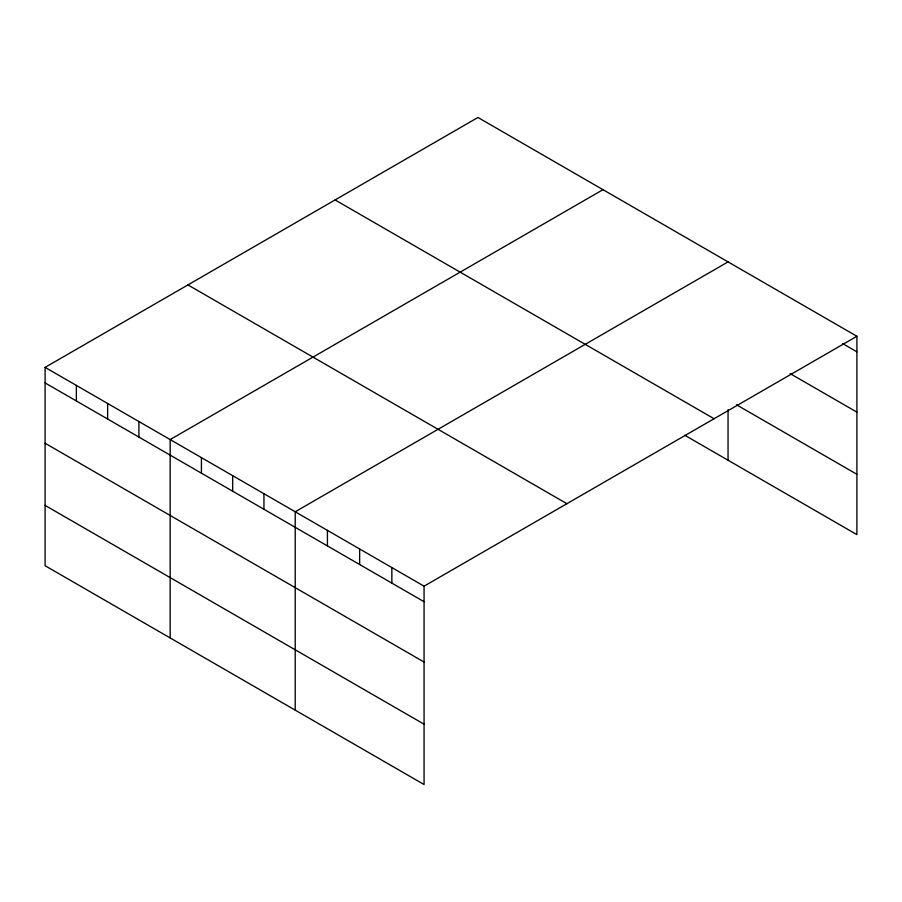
<?xml version="1.0" encoding="UTF-8"?>
<svg xmlns="http://www.w3.org/2000/svg" width="902" height="902" viewBox="0 0 902 902"><rect width="100%" height="100%" fill="white"/><g stroke="black" fill="none" stroke-linecap="round" stroke-linejoin="round"><path stroke-width="1.35" d="M856.9 336.277L477.936 117.474L45.1 367.373L45.1 565.723L424.064 784.526L424.064 586.165L856.9 336.277L856.9 534.627L684.765 435.249M602.987 189.679L170.162 439.578L170.162 637.928M728.049 261.884L295.213 511.772L295.213 710.133M842.581 343.549L856.9 351.814M790.084 373.575L856.9 412.146M736.404 404.727L856.9 474.305M335.093 199.94L714.068 418.731M187.932 284.908L566.907 503.699M45.1 367.373L424.064 586.165M45.1 382.922L424.064 601.713M45.1 443.243L424.064 662.045M45.1 505.402L424.064 724.193M728.049 409.733L728.049 460.234M391.851 567.572L391.851 583.12M359.639 548.968L359.639 564.517M327.426 530.376L327.426 545.924M263.948 493.721L263.948 509.269M232.693 475.67L232.693 491.218M201.428 457.618L201.428 473.167M138.897 421.527L138.897 437.075M107.631 403.476L107.631 419.024M76.366 385.425L76.366 400.973"/></g></svg>
